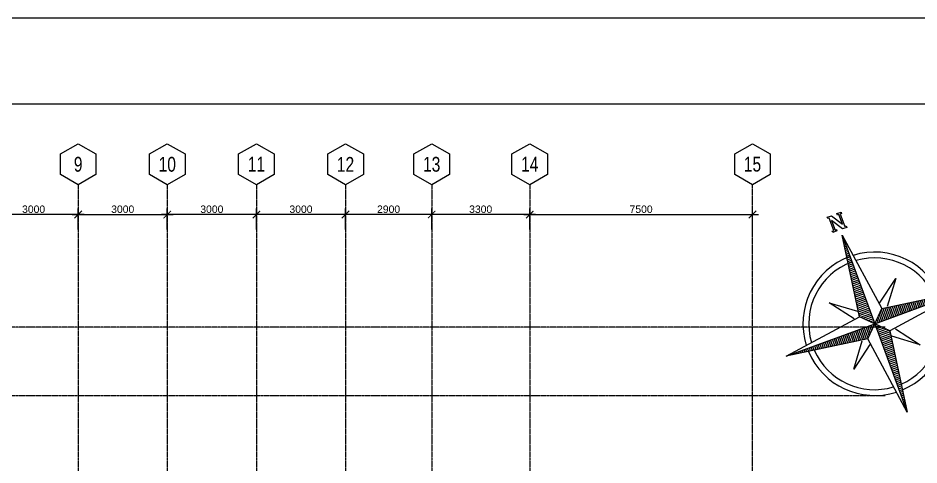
# Model space of a CAD drawing. Header units: inches. Extents: x -189245 to 740841, y -215444 to 469401.
# Drawn here: x -136075 to -105746, y -93480 to -78428 of the extents above; entities that cross this region are included whole.
import ezdxf
from ezdxf.enums import TextEntityAlignment as Align

# ---------------------------------------------------------------- set-up
doc = ezdxf.new("R2010")
doc.units = ezdxf.units.IN
doc.header["$LTSCALE"] = 10
doc.header["$MEASUREMENT"] = 0
doc.linetypes.add('GRID NORMAL$0$GRID BASEMENT$0$GRID GROUND$0$GRID$0$$0$PHANTOM', pattern=[2.5, 1.25, -0.25, 0.25, -0.25, 0.25, -0.25])
for name, color, linetype in [('a-dim', 8, 'Continuous'), ('A-GRID', 8, 'Continuous'), ('A-TTL', 1, 'Continuous')]:
    doc.layers.add(name, color=color, linetype=linetype)
doc.layers.add('DEFPOINT', color=7, linetype='Continuous', plot=False)
doc.styles.add('GRID NORMAL$0$GRID BASEMENT$0$GRID GROUND$0$GRID$0$Standard', font='ARIAL.TTF')
doc.dimstyles.new('GRID NORMAL$0$GRID BASEMENT$0$GRID GROUND$0$GRID$0$Standard', dxfattribs={"dimtxt": 250, "dimasz": 0.18, "dimexe": 0.18, "dimexo": 0.0625, "dimgap": 50, "dimtad": 1, "dimdec": 0, "dimzin": 0, "dimdsep": 46, "dimtxsty": 'GRID NORMAL$0$GRID BASEMENT$0$GRID GROUND$0$GRID$0$Standard', "dimcen": 0.09, "dimadec": 0, "dimazin": 0, "dimtfac": 1, "dimtdec": 0, "dimtofl": 0, "dimtmove": 0, "dimatfit": 3, "dimfxl": 1, "dimtolj": 1, "dimtzin": 0, "dimarcsym": 0})

# ---------------------------------------------------------------- blocks, each defined once
blk = doc.blocks.new('GRID NORMAL$0$GRID BASEMENT$0$GRID GROUND$0$GRID$0$$0$GRID-V')
at = {"color": 3}
blk.add_lwpolyline([(6, 10.39), (0, 13.86), (-6, 10.39), (-6, 3.46), (0, 0), (6, 3.46)], close=True, dxfattribs=at)
at = {"color": 6, "style": 'GRID NORMAL$0$GRID BASEMENT$0$GRID GROUND$0$GRID$0$Standard', "width": 0.75}
blk.add_attdef('V', text='', height=5, dxfattribs=at).set_placement((0, 6.93), align=Align.MIDDLE)
blk = doc.blocks.new('GRID NORMAL$0$GRID BASEMENT$0$GRID GROUND$0$GRID$0$_ARCHTICK')
at = {"color": 0, "linetype": 'ByBlock', "ltscale": 20, "const_width": 0.15}
blk.add_lwpolyline([(-0.5, -0.5), (0.5, 0.5)], dxfattribs=at)
blk = doc.blocks.new('*D301')
at = {"layer": 'a-dim', "color": 0, "lineweight": -2, "ltscale": 500}
for p, q in [((-122150, -85546), (-122150, -84846)), ((-118850, -85546), (-118850, -84846)), ((-118650, -85046), (-122350, -85046))]:
    blk.add_line(p, q, dxfattribs=at)
at = {"layer": 'Defpoints', "color": 0, "ltscale": 500}
for p in [(-122150, -85046), (-122150, -85546), (-118850, -85546)]:
    blk.add_point(p, dxfattribs=at)
at = {"layer": 'a-dim', "color": 0, "lineweight": -2, "ltscale": 500, "xscale": 250, "yscale": 250, "zscale": 250, "rotation": 180}
blk.add_blockref('GRID NORMAL$0$GRID BASEMENT$0$GRID GROUND$0$GRID$0$_ARCHTICK', (-122150, -85046), dxfattribs=at)
at = {"layer": 'a-dim', "color": 0, "lineweight": -2, "ltscale": 500, "xscale": 250, "yscale": 250, "zscale": 250}
blk.add_blockref('GRID NORMAL$0$GRID BASEMENT$0$GRID GROUND$0$GRID$0$_ARCHTICK', (-118850, -85046), dxfattribs=at)
at = {"layer": 'a-dim', "color": 3, "ltscale": 500, "insert": (-120500, -84868), "char_height": 250, "attachment_point": 5, "style": 'GRID NORMAL$0$GRID BASEMENT$0$GRID GROUND$0$GRID$0$Standard'}
blk.add_mtext('\\A1;3300', dxfattribs=at)
blk = doc.blocks.new('*D302')
at = {"layer": 'a-dim', "color": 0, "lineweight": -2, "ltscale": 500}
for p, q in [((-125050, -85546), (-125050, -84846)), ((-122150, -85546), (-122150, -84846)), ((-121950, -85046), (-125250, -85046))]:
    blk.add_line(p, q, dxfattribs=at)
at = {"layer": 'Defpoints', "color": 0, "ltscale": 500}
for p in [(-125050, -85046), (-125050, -85546), (-122150, -85546)]:
    blk.add_point(p, dxfattribs=at)
at = {"layer": 'a-dim', "color": 0, "lineweight": -2, "ltscale": 500, "xscale": 250, "yscale": 250, "zscale": 250, "rotation": 180}
blk.add_blockref('GRID NORMAL$0$GRID BASEMENT$0$GRID GROUND$0$GRID$0$_ARCHTICK', (-125050, -85046), dxfattribs=at)
at = {"layer": 'a-dim', "color": 0, "lineweight": -2, "ltscale": 500, "xscale": 250, "yscale": 250, "zscale": 250}
blk.add_blockref('GRID NORMAL$0$GRID BASEMENT$0$GRID GROUND$0$GRID$0$_ARCHTICK', (-122150, -85046), dxfattribs=at)
at = {"layer": 'a-dim', "color": 3, "ltscale": 500, "insert": (-123600, -84868), "char_height": 250, "attachment_point": 5, "style": 'GRID NORMAL$0$GRID BASEMENT$0$GRID GROUND$0$GRID$0$Standard'}
blk.add_mtext('\\A1;2900', dxfattribs=at)
blk = doc.blocks.new('*D303')
at = {"layer": 'a-dim', "color": 0, "lineweight": -2, "ltscale": 500}
for p, q in [((-131050, -85546), (-131050, -84846)), ((-128050, -85546), (-128050, -84846)), ((-127850, -85046), (-131250, -85046))]:
    blk.add_line(p, q, dxfattribs=at)
at = {"layer": 'Defpoints', "color": 0, "ltscale": 500}
for p in [(-131050, -85046), (-131050, -85546), (-128050, -85546)]:
    blk.add_point(p, dxfattribs=at)
at = {"layer": 'a-dim', "color": 0, "lineweight": -2, "ltscale": 500, "xscale": 250, "yscale": 250, "zscale": 250, "rotation": 180}
blk.add_blockref('GRID NORMAL$0$GRID BASEMENT$0$GRID GROUND$0$GRID$0$_ARCHTICK', (-131050, -85046), dxfattribs=at)
at = {"layer": 'a-dim', "color": 0, "lineweight": -2, "ltscale": 500, "xscale": 250, "yscale": 250, "zscale": 250}
blk.add_blockref('GRID NORMAL$0$GRID BASEMENT$0$GRID GROUND$0$GRID$0$_ARCHTICK', (-128050, -85046), dxfattribs=at)
at = {"layer": 'a-dim', "color": 3, "ltscale": 500, "insert": (-129550, -84868), "char_height": 250, "attachment_point": 5, "style": 'GRID NORMAL$0$GRID BASEMENT$0$GRID GROUND$0$GRID$0$Standard'}
blk.add_mtext('\\A1;3000', dxfattribs=at)
blk = doc.blocks.new('*D305')
at = {"layer": 'a-dim', "color": 0, "lineweight": -2, "ltscale": 500}
for p, q in [((-128050, -85546), (-128050, -84846)), ((-125050, -85546), (-125050, -84846)), ((-124850, -85046), (-128250, -85046))]:
    blk.add_line(p, q, dxfattribs=at)
at = {"layer": 'Defpoints', "color": 0, "ltscale": 500}
for p in [(-128050, -85046), (-128050, -85546), (-125050, -85546)]:
    blk.add_point(p, dxfattribs=at)
at = {"layer": 'a-dim', "color": 0, "lineweight": -2, "ltscale": 500, "xscale": 250, "yscale": 250, "zscale": 250, "rotation": 180}
blk.add_blockref('GRID NORMAL$0$GRID BASEMENT$0$GRID GROUND$0$GRID$0$_ARCHTICK', (-128050, -85046), dxfattribs=at)
at = {"layer": 'a-dim', "color": 0, "lineweight": -2, "ltscale": 500, "xscale": 250, "yscale": 250, "zscale": 250}
blk.add_blockref('GRID NORMAL$0$GRID BASEMENT$0$GRID GROUND$0$GRID$0$_ARCHTICK', (-125050, -85046), dxfattribs=at)
at = {"layer": 'a-dim', "color": 3, "ltscale": 500, "insert": (-126550, -84868), "char_height": 250, "attachment_point": 5, "style": 'GRID NORMAL$0$GRID BASEMENT$0$GRID GROUND$0$GRID$0$Standard'}
blk.add_mtext('\\A1;3000', dxfattribs=at)
blk = doc.blocks.new('*D306')
at = {"layer": 'a-dim', "color": 0, "lineweight": -2, "ltscale": 500}
for p, q in [((-137050, -85546), (-137050, -84846)), ((-134050, -85546), (-134050, -84846)), ((-133850, -85046), (-137250, -85046))]:
    blk.add_line(p, q, dxfattribs=at)
at = {"layer": 'Defpoints', "color": 0, "ltscale": 500}
for p in [(-137050, -85046), (-137050, -85546), (-134050, -85546)]:
    blk.add_point(p, dxfattribs=at)
at = {"layer": 'a-dim', "color": 0, "lineweight": -2, "ltscale": 500, "xscale": 250, "yscale": 250, "zscale": 250, "rotation": 180}
blk.add_blockref('GRID NORMAL$0$GRID BASEMENT$0$GRID GROUND$0$GRID$0$_ARCHTICK', (-137050, -85046), dxfattribs=at)
at = {"layer": 'a-dim', "color": 0, "lineweight": -2, "ltscale": 500, "xscale": 250, "yscale": 250, "zscale": 250}
blk.add_blockref('GRID NORMAL$0$GRID BASEMENT$0$GRID GROUND$0$GRID$0$_ARCHTICK', (-134050, -85046), dxfattribs=at)
at = {"layer": 'a-dim', "color": 3, "ltscale": 500, "insert": (-135550, -84868), "char_height": 250, "attachment_point": 5, "style": 'GRID NORMAL$0$GRID BASEMENT$0$GRID GROUND$0$GRID$0$Standard'}
blk.add_mtext('\\A1;3000', dxfattribs=at)
blk = doc.blocks.new('*D311')
at = {"layer": 'a-dim', "color": 0, "lineweight": -2, "ltscale": 500}
for p, q in [((-134050, -85546), (-134050, -84846)), ((-131050, -85546), (-131050, -84846)), ((-134250, -85046), (-130850, -85046))]:
    blk.add_line(p, q, dxfattribs=at)
at = {"layer": 'Defpoints', "color": 0, "ltscale": 500}
for p in [(-131050, -85046), (-134050, -85546), (-131050, -85546)]:
    blk.add_point(p, dxfattribs=at)
at = {"layer": 'a-dim', "color": 0, "lineweight": -2, "ltscale": 500, "xscale": 250, "yscale": 250, "zscale": 250, "rotation": 180}
blk.add_blockref('GRID NORMAL$0$GRID BASEMENT$0$GRID GROUND$0$GRID$0$_ARCHTICK', (-134050, -85046), dxfattribs=at)
at = {"layer": 'a-dim', "color": 0, "lineweight": -2, "ltscale": 500, "xscale": 250, "yscale": 250, "zscale": 250}
blk.add_blockref('GRID NORMAL$0$GRID BASEMENT$0$GRID GROUND$0$GRID$0$_ARCHTICK', (-131050, -85046), dxfattribs=at)
at = {"layer": 'a-dim', "color": 3, "ltscale": 500, "insert": (-132550, -84868), "char_height": 250, "attachment_point": 5, "style": 'GRID NORMAL$0$GRID BASEMENT$0$GRID GROUND$0$GRID$0$Standard'}
blk.add_mtext('\\A1;3000', dxfattribs=at)
blk = doc.blocks.new('*D312')
at = {"layer": 'a-dim', "color": 0, "lineweight": -2, "ltscale": 500}
for p, q in [((-118850, -85546), (-118850, -84846)), ((-111350, -85546), (-111350, -84846)), ((-119050, -85046), (-111150, -85046))]:
    blk.add_line(p, q, dxfattribs=at)
at = {"layer": 'Defpoints', "color": 0, "ltscale": 500}
for p in [(-111350, -85046), (-118850, -85546), (-111350, -85546)]:
    blk.add_point(p, dxfattribs=at)
at = {"layer": 'a-dim', "color": 0, "lineweight": -2, "ltscale": 500, "xscale": 250, "yscale": 250, "zscale": 250, "rotation": 180}
blk.add_blockref('GRID NORMAL$0$GRID BASEMENT$0$GRID GROUND$0$GRID$0$_ARCHTICK', (-118850, -85046), dxfattribs=at)
at = {"layer": 'a-dim', "color": 0, "lineweight": -2, "ltscale": 500, "xscale": 250, "yscale": 250, "zscale": 250}
blk.add_blockref('GRID NORMAL$0$GRID BASEMENT$0$GRID GROUND$0$GRID$0$_ARCHTICK', (-111350, -85046), dxfattribs=at)
at = {"layer": 'a-dim', "color": 3, "ltscale": 500, "insert": (-115100, -84868), "char_height": 250, "attachment_point": 5, "style": 'GRID NORMAL$0$GRID BASEMENT$0$GRID GROUND$0$GRID$0$Standard'}
blk.add_mtext('\\A1;7500', dxfattribs=at)
blk = doc.blocks.new('*X20')
at = {"color": 0, "linetype": 'ByBlock'}
for p, q in [((-217.53, 160.4998), (-217.53, 160.5)), ((-217.52, 160.4984), (-217.52, 160.5)), ((-217.51, 160.497), (-217.51, 160.5)), ((-217.5, 160.4955), (-217.5, 160.5)), ((-217.49, 160.4941), (-217.49, 160.5)), ((-217.48, 160.4927), (-217.48, 160.5)), ((-217.47, 160.4913), (-217.47, 160.5)), ((-217.46, 160.4898), (-217.46, 160.5)), ((-217.45, 160.4884), (-217.45, 160.5)), ((-217.44, 160.487), (-217.44, 160.5)), ((-217.43, 160.4855), (-217.43, 160.5)), ((-217.42, 160.4841), (-217.42, 160.5)), ((-217.41, 160.4827), (-217.41, 160.5)), ((-217.4, 160.4812), (-217.4, 160.5)), ((-217.39, 160.4798), (-217.39, 160.5)), ((-217.38, 160.4784), (-217.38, 160.5)), ((-217.37, 160.477), (-217.37, 160.5)), ((-217.36, 160.4755), (-217.36, 160.5)), ((-217.35, 160.4741), (-217.35, 160.5)), ((-217.34, 160.4727), (-217.34, 160.5)), ((-217.33, 160.4712), (-217.33, 160.5)), ((-217.32, 160.4698), (-217.32, 160.5)), ((-217.31, 160.4684), (-217.31, 160.5)), ((-217.3, 160.467), (-217.3, 160.5)), ((-217.29, 160.4655), (-217.29, 160.5)), ((-217.28, 160.4641), (-217.28, 160.5)), ((-217.27, 160.4627), (-217.27, 160.5)), ((-217.26, 160.4613), (-217.26, 160.5)), ((-217.25, 160.4598), (-217.25, 160.5)), ((-217.24, 160.4584), (-217.24, 160.5)), ((-217.23, 160.457), (-217.23, 160.5)), ((-217.22, 160.4555), (-217.22, 160.5)), ((-217.21, 160.4541), (-217.21, 160.5)), ((-217.2, 160.4527), (-217.2, 160.5)), ((-217.19, 160.4512), (-217.19, 160.5)), ((-217.18, 160.4498), (-217.18, 160.5)), ((-217.17, 160.4484), (-217.17, 160.5)), ((-217.16, 160.447), (-217.16, 160.5)), ((-217.15, 160.4455), (-217.15, 160.5)), ((-217.14, 160.4441), (-217.14, 160.5)), ((-217.13, 160.4427), (-217.13, 160.5)), ((-217.12, 160.4412), (-217.12, 160.5)), ((-217.11, 160.4398), (-217.11, 160.5)), ((-217.1, 160.4384), (-217.1, 160.5)), ((-217.09, 160.4412), (-217.09, 160.5)), ((-217.08, 160.4512), (-217.08, 160.5)), ((-217.07, 160.4613), (-217.07, 160.5)), ((-217.06, 160.4712), (-217.06, 160.5)), ((-217.05, 160.4812), (-217.05, 160.5)), ((-217.04, 160.4913), (-217.04, 160.5))]:
    blk.add_line(p, q, dxfattribs=at)
blk = doc.blocks.new('north2')
at = {"color": 0, "linetype": 'ByBlock'}
for p, q in [((-0.0625, 0.0625), (0, 0.5)), ((0, 0.5), (0.0625, 0.0625)), ((0, 0.5), (0, 0)), ((-0.0938, 0.0625), (-0.1875, 0.1875)), ((-0.1875, 0.1875), (-0.0625, 0.0937)), ((0.0625, 0.0937), (0.1875, 0.1875)), ((0.1875, 0.1875), (0.0937, 0.0625)), ((-0.5, 0), (-0.0625, 0.0625)), ((-0.0625, 0.0625), (0, 0)), ((0, 0), (0.0625, 0.0625)), ((0.0625, 0.0625), (0.5, 0)), ((0, 0), (-0.5, 0)), ((-0.0625, -0.0625), (-0.5, 0)), ((-0.0625, -0.0625), (0, 0)), ((0, 0), (0.0625, -0.0625)), ((0, 0), (0, -0.5)), ((0.5, 0), (0, 0)), ((0.5, 0), (0.0625, -0.0625)), ((-0.1875, -0.1875), (-0.0938, -0.0625)), ((-0.0625, -0.0938), (-0.1875, -0.1875)), ((0, -0.5), (-0.0625, -0.0625)), ((0.0625, -0.0625), (0, -0.5)), ((0.1875, -0.1875), (0.0625, -0.0938)), ((0.0937, -0.0625), (0.1875, -0.1875))]:
    blk.add_line(p, q, dxfattribs=at)
blk.add_lwpolyline([(0.5391, 0.0255), (0.5391, 0.0177), (0.5312, 0.0177), (0.5312, 0.0411), (0.5391, 0.0411), (0.5391, 0.0333), (0.6094, 0.0333), (0.6094, 0.0411), (0.6172, 0.0411), (0.6172, 0.0177), (0.5547, -0.0214), (0.6094, -0.0214), (0.6094, -0.0136), (0.6172, -0.0136), (0.6172, -0.037), (0.6094, -0.037), (0.6094, -0.0292), (0.5391, -0.0292), (0.5391, -0.037), (0.5312, -0.037), (0.5312, -0.0136), (0.5938, 0.0255), (0.5391, 0.0255)], dxfattribs=at)
for radius, start, end in [(0.3802, 92.5891, 177.4109), (0.3494, 93.5464, 176.4536), (0.3802, 0, 87.4109), (0.3494, 0, 86.4536), (0.3802, 182.5891, 267.4109), (0.3494, 183.5464, 266.4536), (0.3802, 270, 357.4109), (0.3494, 270, 356.4536)]:
    blk.add_arc((0, 0), radius, start, end, dxfattribs=at)
for p, rotation in [((-160.5, -217.0312), 270), ((-217.0312, 160.5), 180), ((160.5, 217.0312), 89.99999999999999)]:
    blk.add_blockref('*X20', p, dxfattribs=dict(at, rotation=rotation))
blk.add_blockref('*X20', (217.0312, -160.5), dxfattribs=at)

msp = doc.modelspace()

# ---------------------------------------------------------------- linework, layer by layer
at = {"layer": 'A-GRID', "linetype": 'GRID NORMAL$0$GRID BASEMENT$0$GRID GROUND$0$GRID$0$$0$PHANTOM'}
for p, q in [((-134049.60768, -84045.69046), (-134049.60768, -142774.05561)), ((-131049.75225, -84045.69046), (-131049.75225, -142774.05561)), ((-128049.75225, -84045.69046), (-128049.75225, -142774.05561)), ((-125049.75225, -84045.69046), (-125049.75225, -142774.05561)), ((-122149.75225, -84045.69046), (-122149.75225, -142774.05561)), ((-118849.75225, -84045.69046), (-118849.75225, -142774.05561)), ((-111349.75225, -142774.05561), (-111349.75225, -84045.69046)), ((-106879.08048, -88841.79257), (-168894.52032, -88841.79257)), ((-106879.08048, -91154.32588), (-168894.52032, -91154.32588))]:
    msp.add_line(p, q, dxfattribs=at)
at = {"layer": 'DEFPOINT', "color": 2}
msp.add_lwpolyline([(-189245.06827, -152678.22268), (-84245.06827, -152678.22268), (-84245.06827, -78428.22268), (-189245.06827, -78428.22268)], close=True, dxfattribs=at)
at = {"layer": 'DEFPOINT', "color": 5}
msp.add_lwpolyline([(-183152.06827, -149778.22268), (-87952.06827, -149778.22268), (-87952.06827, -81328.22268), (-183152.06827, -81328.22268)], close=True, dxfattribs=at)

# ---------------------------------------------------------------- block references
at = {"layer": 'A-GRID'}
ref = msp.add_blockref('GRID NORMAL$0$GRID BASEMENT$0$GRID GROUND$0$GRID$0$$0$GRID-V', (-134049.75225, -84045.69046), dxfattribs=dict(at, xscale=-100, yscale=100, zscale=100))
ref.add_attrib('V', '9', dxfattribs={"layer": '0', "color": 6, "height": 500, "style": 'GRID NORMAL$0$GRID BASEMENT$0$GRID GROUND$0$GRID$0$Standard', "width": 0.75}).set_placement((-134049.75225, -83352.87014), align=Align.MIDDLE)
ref = msp.add_blockref('GRID NORMAL$0$GRID BASEMENT$0$GRID GROUND$0$GRID$0$$0$GRID-V', (-131049.75225, -84045.69046), dxfattribs=dict(at, xscale=-100, yscale=100, zscale=100))
ref.add_attrib('V', '10', dxfattribs={"layer": '0', "color": 6, "height": 500, "style": 'GRID NORMAL$0$GRID BASEMENT$0$GRID GROUND$0$GRID$0$Standard', "width": 0.75}).set_placement((-131049.75225, -83352.87014), align=Align.MIDDLE)
ref = msp.add_blockref('GRID NORMAL$0$GRID BASEMENT$0$GRID GROUND$0$GRID$0$$0$GRID-V', (-128049.75225, -84045.69046), dxfattribs=dict(at, xscale=-100, yscale=100, zscale=100))
ref.add_attrib('V', '11', dxfattribs={"layer": '0', "color": 6, "height": 500, "style": 'GRID NORMAL$0$GRID BASEMENT$0$GRID GROUND$0$GRID$0$Standard', "width": 0.75}).set_placement((-128049.75225, -83352.87014), align=Align.MIDDLE)
ref = msp.add_blockref('GRID NORMAL$0$GRID BASEMENT$0$GRID GROUND$0$GRID$0$$0$GRID-V', (-125049.75225, -84045.69046), dxfattribs=dict(at, xscale=-100, yscale=100, zscale=100))
ref.add_attrib('V', '12', dxfattribs={"layer": '0', "color": 6, "height": 500, "style": 'GRID NORMAL$0$GRID BASEMENT$0$GRID GROUND$0$GRID$0$Standard', "width": 0.75}).set_placement((-125049.75225, -83352.87014), align=Align.MIDDLE)
ref = msp.add_blockref('GRID NORMAL$0$GRID BASEMENT$0$GRID GROUND$0$GRID$0$$0$GRID-V', (-122149.75225, -84045.69046), dxfattribs=dict(at, xscale=-100, yscale=100, zscale=100))
ref.add_attrib('V', '13', dxfattribs={"layer": '0', "color": 6, "height": 500, "style": 'GRID NORMAL$0$GRID BASEMENT$0$GRID GROUND$0$GRID$0$Standard', "width": 0.75}).set_placement((-122149.75225, -83352.87014), align=Align.MIDDLE)
ref = msp.add_blockref('GRID NORMAL$0$GRID BASEMENT$0$GRID GROUND$0$GRID$0$$0$GRID-V', (-118849.75225, -84045.69046), dxfattribs=dict(at, xscale=-100, yscale=100, zscale=100))
ref.add_attrib('V', '14', dxfattribs={"layer": '0', "color": 6, "height": 500, "style": 'GRID NORMAL$0$GRID BASEMENT$0$GRID GROUND$0$GRID$0$Standard', "width": 0.75}).set_placement((-118849.75225, -83352.87014), align=Align.MIDDLE)
ref = msp.add_blockref('GRID NORMAL$0$GRID BASEMENT$0$GRID GROUND$0$GRID$0$$0$GRID-V', (-111349.75225, -84045.69046), dxfattribs=dict(at, xscale=-100, yscale=100, zscale=100))
ref.add_attrib('V', '15', dxfattribs={"layer": '0', "color": 6, "height": 500, "style": 'GRID NORMAL$0$GRID BASEMENT$0$GRID GROUND$0$GRID$0$Standard', "width": 0.75}).set_placement((-111349.75225, -83352.87014), align=Align.MIDDLE)
at = {"layer": 'A-TTL', "xscale": 6349.999999999833, "yscale": 6350.000000000029, "zscale": 6350, "rotation": 110.1693660417757}
msp.add_blockref('north2', (-107237.0887, -88724.93764), dxfattribs=at)

# ---------------------------------------------------------------- dimensions: what is measured, and where the dimension line sits
at = {"layer": 'a-dim', "ltscale": 500}
for base, p1, p2, override, picture, middle in [((-137049.75225, -85045.69046), (-134049.75225, -85545.69046), (-137049.75225, -85545.62796), {"dimasz": 250, "dimexe": 200, "dimblk1": 'GRID NORMAL$0$GRID BASEMENT$0$GRID GROUND$0$GRID$0$_ARCHTICK', "dimblk2": 'GRID NORMAL$0$GRID BASEMENT$0$GRID GROUND$0$GRID$0$_ARCHTICK', "dimsah": 1, "dimdle": 200, "dimclrt": 3}, '*D306', (-135549.75225, -84867.96195)), ((-131049.75225, -85045.69046), (-134049.75225, -85545.69046), (-131049.75225, -85545.62796), {"dimasz": 250, "dimexe": 200, "dimblk1": 'GRID NORMAL$0$GRID BASEMENT$0$GRID GROUND$0$GRID$0$_ARCHTICK', "dimblk2": 'GRID NORMAL$0$GRID BASEMENT$0$GRID GROUND$0$GRID$0$_ARCHTICK', "dimsah": 1, "dimdle": 200, "dimclrt": 3}, '*D311', (-132549.75225, -84867.96195)), ((-131049.75225, -85045.69046), (-128049.75225, -85545.68031), (-131049.75225, -85545.69046), {"dimasz": 250, "dimexe": 200, "dimblk1": 'GRID NORMAL$0$GRID BASEMENT$0$GRID GROUND$0$GRID$0$_ARCHTICK', "dimblk2": 'GRID NORMAL$0$GRID BASEMENT$0$GRID GROUND$0$GRID$0$_ARCHTICK', "dimsah": 1, "dimdle": 200, "dimclrt": 3}, '*D303', (-129549.75225, -84867.96195)), ((-128049.75225, -85045.69046), (-125049.75225, -85545.69046), (-128049.75225, -85545.68031), {"dimasz": 250, "dimexe": 200, "dimblk1": 'GRID NORMAL$0$GRID BASEMENT$0$GRID GROUND$0$GRID$0$_ARCHTICK', "dimblk2": 'GRID NORMAL$0$GRID BASEMENT$0$GRID GROUND$0$GRID$0$_ARCHTICK', "dimsah": 1, "dimdle": 200, "dimclrt": 3}, '*D305', (-126549.75225, -84867.96195)), ((-125049.75225, -85045.69046), (-122149.75225, -85545.69046), (-125049.75225, -85545.69046), {"dimasz": 250, "dimexe": 200, "dimblk1": 'GRID NORMAL$0$GRID BASEMENT$0$GRID GROUND$0$GRID$0$_ARCHTICK', "dimblk2": 'GRID NORMAL$0$GRID BASEMENT$0$GRID GROUND$0$GRID$0$_ARCHTICK', "dimsah": 1, "dimdle": 200, "dimclrt": 3}, '*D302', (-123599.75225, -84868.04722)), ((-122149.75225, -85045.69046), (-118849.75225, -85545.69046), (-122149.75225, -85545.69046), {"dimasz": 250, "dimexe": 200, "dimdec": 0, "dimblk1": 'GRID NORMAL$0$GRID BASEMENT$0$GRID GROUND$0$GRID$0$_ARCHTICK', "dimblk2": 'GRID NORMAL$0$GRID BASEMENT$0$GRID GROUND$0$GRID$0$_ARCHTICK', "dimsah": 1, "dimdle": 200, "dimclrt": 3}, '*D301', (-120499.75225, -84867.96195)), ((-111349.75225, -85045.69046), (-118849.75225, -85545.69046), (-111349.75225, -85545.62796), {"dimasz": 250, "dimexe": 200, "dimblk1": 'GRID NORMAL$0$GRID BASEMENT$0$GRID GROUND$0$GRID$0$_ARCHTICK', "dimblk2": 'GRID NORMAL$0$GRID BASEMENT$0$GRID GROUND$0$GRID$0$_ARCHTICK', "dimsah": 1, "dimdle": 200, "dimclrt": 3}, '*D312', (-115099.75225, -84868.04722))]:
    dim = msp.add_linear_dim(base=base, p1=p1, p2=p2, angle=180, dimstyle='GRID NORMAL$0$GRID BASEMENT$0$GRID GROUND$0$GRID$0$Standard', override=override, dxfattribs=at)
    dim.commit()
    dim.dimension.update_dxf_attribs({"geometry": picture, "text_midpoint": middle})

doc.saveas('drawing.dxf')
